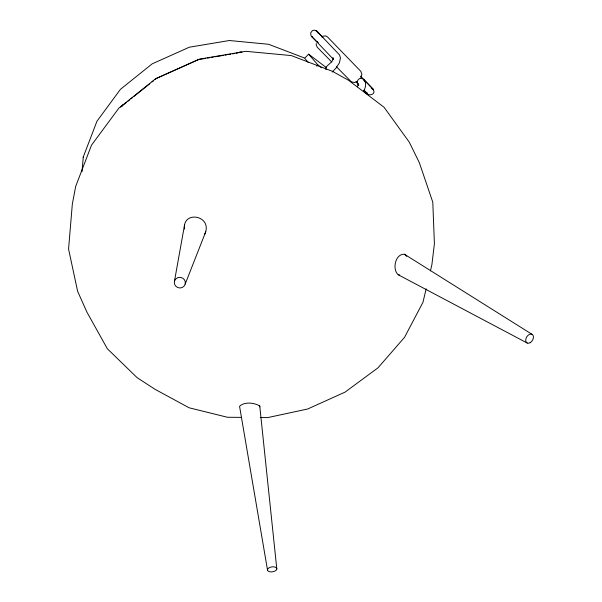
<?xml version="1.0" encoding="UTF-8"?>
<svg xmlns="http://www.w3.org/2000/svg" width="602" height="602" viewBox="0 0 602 602"><rect width="100%" height="100%" fill="white"/><g stroke="black" fill="none" stroke-linecap="round" stroke-linejoin="round"><path stroke-width="0.9" d="M316.246 43.494L316.238 45.158L317.322 47.295L331.725 61.976M82 171.683L83.272 156.987L96.96 121.228L120.453 89.307L152.155 63.857L189.314 47.212L229.339 40.522L268.635 44.285L304.213 57.905M83.226 157.498L83.272 156.987M185.205 284.039A5.553 5.32 14.1 0 0 178.297 277.492A5.553 5.32 14.1 0 0 175.987 286.417A5.553 5.32 14.1 0 0 185.205 284.039L205.703 231.845C210.587 214.944 182.376 210.662 184.46 229.076M174.452 281.269L184.603 224.659M426.148 288.862L422.95 302.332L404.521 337.361L378.011 367.807L345.089 392.105L307.645 409.014L267.694 417.6L260.199 417.532M430.415 270.9L431.905 264.609L434.403 243.697L432.793 202.219L419.368 162.766L409.3 142.2L384.099 107.314L348.453 80.224L332.266 71.232L291.285 55.572L245.736 51.313L199.262 59.154L155.745 78.651L118.842 108.179L91.519 145.142L75.701 186.342L72.323 204.146L68.568 249.032L77.62 291.308L86.989 312.25L107.322 348.724L137.083 377.635L155.105 389.351L189.103 407.78L227.421 417.261L241.47 417.382M204.59 234.562L205.703 231.845M360.846 77.718L361.9 74.219L360.786 71.307L327.526 36.978L325.434 35.849L322.183 36.361M363.39 91.195C366.264 87.523 366.994 80.533 361.937 78.433C358.423 77.304 355.662 82.173 358.258 84.686M357.385 86.816L358.318 83.693L358.747 85.236M121.581 106.486L122.688 104.989L121.792 106.057M326.239 69.554C322.672 67.281 333.975 62.337 333.132 58.168L332.921 58.936L332.996 57.792L333.327 59.5L332.989 58.733M326.231 67.514L308.645 54.18L304.642 58.206L308.073 62.299M316.75 66.175L317.931 64.993L321.588 67.763M332.236 72.029L336.172 67.883L339.4 62.834L340.469 57.965L339.528 54.91L316.855 31.176L314.252 30.1L312.4 30.627L310.67 32.929L311.031 35.781L332.628 58.484M121.28 106.539L120.731 106.998L126.563 102.34M128.015 101.174L129.475 100.007M130.927 98.841L132.387 97.674M133.84 96.516L149.86 83.693M152.043 81.947L153.502 80.781M154.955 79.614L156.415 78.448L198.75 59.5L198.193 59.658L205.816 58.364M357.039 81.503L354.412 82.512L351.372 81.834L336.315 66.649M207.457 58.093L209.488 57.747M211.159 57.468L213.153 57.13M214.869 56.844L223.244 55.422M225.058 55.121L226.909 54.805M228.745 54.496L230.611 54.18M232.41 53.879L234.321 53.555M236.082 53.254L238.023 52.931M239.746 52.637L241.726 52.306M241.891 52.231L239.641 52.178L241.5 52.351M531.89 334.238L404.454 254.247C395.236 253.623 391.97 269.5 398.238 274.76L399.713 274.941M312.378 37.143L311.701 36.587L317.374 42.275M371.336 87.997C379.087 93.619 367.574 98.54 364.496 90.91M325.276 68.447L325.945 68.816M398.238 274.76L527.299 343.08M322.582 36.993L316.855 31.176L317.803 32.854M404.454 254.247L406.711 256.339M316.095 30.589L316.93 31.229M358.213 84.596L358.672 85.017M356.053 81.827L357.678 83.497M360.643 76.168L372.924 88.961L363.555 79.411L364.458 81.082M276.822 569.048A4.718 2.491 -8.5 0 0 270.14 567.302A4.718 2.491 -8.5 0 0 269.515 571.712A4.718 2.491 -8.5 0 0 276.822 569.048L259.748 405.944C254.232 402.685 244.502 401.489 239.558 406.29L267.566 570.32M364.097 90.165L367.589 93.904L366.784 92.399M308.645 54.18L317.931 64.993M373.473 89.721L372.834 88.84M259.748 405.944L259.838 406.839M318.338 42.561A3.657 1.324 -45.5 0 1 317.412 41.598M321.927 37.031A3.657 1.324 -45.5 0 1 322.898 37.49M530.159 342.704A4.997 3.356 -58.5 0 0 532.619 334.727A4.997 3.356 -58.5 0 0 525.982 338.535A4.997 3.356 -58.5 0 0 530.159 342.704"/></g></svg>
